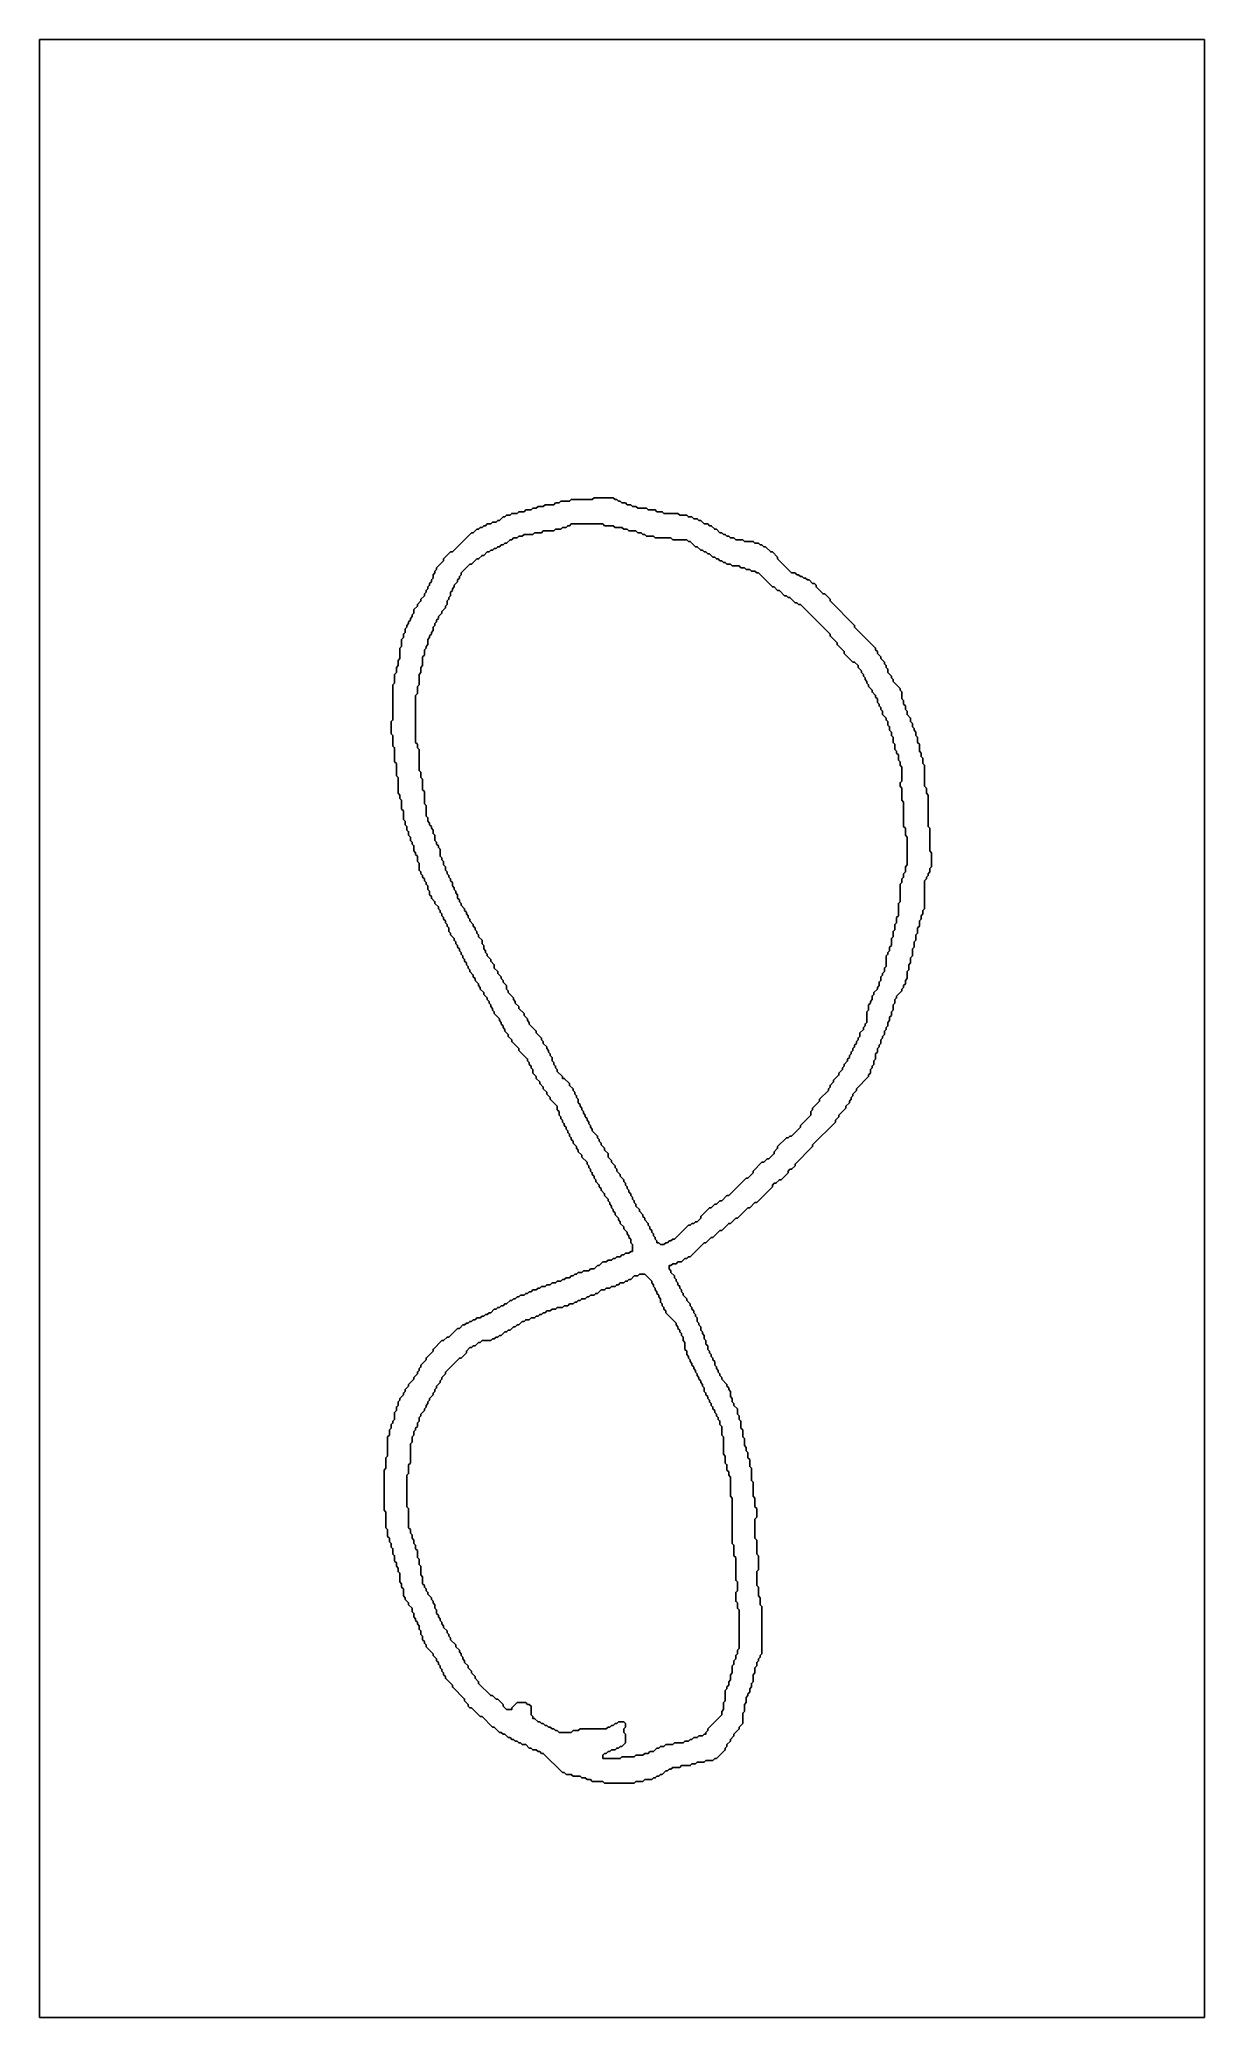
# Model space of a CAD drawing. Header units: metres. Extents: x 0 to 666, y 0 to 1131.
import ezdxf

# ---------------------------------------------------------------- set-up
doc = ezdxf.new("R2010")
doc.units = ezdxf.units.M

msp = doc.modelspace()

# ---------------------------------------------------------------- linework, layer by layer
for points in [[(0, 0), (0, 1131), (0, 1131), (666, 1131), (666, 1131), (666, 0), (666, 0), (0, 0)], [(322, 135), (323, 134), (323, 134), (340, 134), (340, 134), (341, 135), (341, 135), (345, 135), (345, 135), (346, 136), (346, 136), (350, 136), (350, 136), (351, 137), (351, 137), (352, 137), (352, 137), (353, 138), (353, 138), (354, 138), (354, 138), (355, 139), (355, 139), (356, 139), (356, 139), (358, 141), (358, 141), (359, 141), (359, 141), (360, 142), (360, 142), (361, 142), (361, 142), (362, 143), (362, 143), (366, 143), (366, 143), (367, 144), (367, 144), (372, 144), (372, 144), (373, 145), (373, 145), (375, 145), (375, 145), (376, 146), (376, 146), (380, 146), (380, 146), (381, 147), (381, 147), (385, 147), (385, 147), (386, 148), (386, 148), (387, 148), (387, 148), (392, 153), (392, 153), (392, 154), (392, 154), (393, 155), (393, 155), (393, 156), (393, 156), (395, 158), (395, 158), (395, 159), (395, 159), (397, 161), (397, 161), (397, 162), (397, 162), (400, 165), (400, 165), (400, 166), (400, 166), (402, 168), (402, 168), (402, 174), (402, 174), (403, 175), (403, 175), (403, 179), (403, 179), (404, 180), (404, 180), (404, 183), (404, 183), (405, 184), (405, 184), (405, 185), (405, 185), (406, 186), (406, 186), (406, 188), (406, 188), (407, 189), (407, 189), (407, 191), (407, 191), (408, 192), (408, 192), (408, 196), (408, 196), (409, 197), (409, 197), (409, 200), (409, 200), (410, 201), (410, 201), (410, 203), (410, 203), (411, 204), (411, 204), (411, 205), (411, 205), (412, 206), (412, 206), (412, 207), (412, 207), (413, 208), (413, 208), (413, 235), (413, 235), (412, 236), (412, 236), (412, 240), (412, 240), (411, 241), (411, 241), (411, 246), (411, 246), (410, 247), (410, 247), (410, 255), (410, 255), (411, 256), (411, 256), (411, 264), (411, 264), (410, 265), (410, 265), (410, 273), (410, 273), (409, 274), (409, 274), (409, 285), (409, 285), (410, 286), (410, 286), (410, 291), (410, 291), (409, 292), (409, 292), (409, 297), (409, 297), (408, 298), (408, 298), (408, 306), (408, 306), (407, 307), (407, 307), (407, 314), (407, 314), (406, 315), (406, 315), (406, 319), (406, 319), (405, 320), (405, 320), (405, 323), (405, 323), (404, 324), (404, 324), (404, 326), (404, 326), (403, 327), (403, 327), (403, 331), (403, 331), (402, 332), (402, 332), (402, 336), (402, 336), (401, 337), (401, 337), (401, 341), (401, 341), (400, 342), (400, 342), (400, 344), (400, 344), (399, 345), (399, 345), (399, 348), (399, 348), (397, 350), (397, 350), (397, 351), (397, 351), (396, 352), (396, 352), (396, 354), (396, 354), (395, 355), (395, 355), (395, 358), (395, 358), (394, 359), (394, 359), (394, 360), (394, 360), (393, 361), (393, 361), (393, 362), (393, 362), (390, 365), (390, 365), (390, 366), (390, 366), (389, 367), (389, 367), (389, 368), (389, 368), (388, 369), (388, 369), (388, 370), (388, 370), (387, 371), (387, 371), (387, 372), (387, 372), (386, 373), (386, 373), (386, 375), (386, 375), (385, 376), (385, 376), (385, 377), (385, 377), (384, 378), (384, 378), (384, 379), (384, 379), (383, 380), (383, 380), (383, 381), (383, 381), (382, 382), (382, 382), (382, 384), (382, 384), (381, 385), (381, 385), (381, 387), (381, 387), (380, 388), (380, 388), (380, 390), (380, 390), (379, 391), (379, 391), (379, 392), (379, 392), (378, 393), (378, 393), (378, 395), (378, 395), (377, 396), (377, 396), (377, 397), (377, 397), (376, 398), (376, 398), (376, 400), (376, 400), (375, 401), (375, 401), (375, 402), (375, 402), (374, 403), (374, 403), (374, 404), (374, 404), (373, 405), (373, 405), (373, 406), (373, 406), (372, 407), (372, 407), (372, 408), (372, 408), (370, 410), (370, 410), (370, 411), (370, 411), (368, 413), (368, 413), (368, 414), (368, 414), (367, 415), (367, 415), (367, 416), (367, 416), (366, 417), (366, 417), (366, 418), (366, 418), (365, 419), (365, 419), (365, 420), (365, 420), (364, 421), (364, 421), (364, 422), (364, 422), (363, 423), (363, 423), (363, 424), (363, 424), (361, 426), (361, 426), (361, 427), (361, 427), (360, 428), (360, 428), (360, 430), (360, 430), (361, 430), (361, 430), (362, 431), (362, 431), (364, 431), (364, 431), (365, 432), (365, 432), (367, 432), (367, 432), (369, 434), (369, 434), (370, 434), (370, 434), (371, 435), (371, 435), (372, 435), (372, 435), (380, 443), (380, 443), (381, 443), (381, 443), (384, 446), (384, 446), (385, 446), (385, 446), (389, 450), (389, 450), (390, 450), (390, 450), (394, 454), (394, 454), (395, 454), (395, 454), (398, 457), (398, 457), (399, 457), (399, 457), (405, 463), (405, 463), (406, 463), (406, 463), (409, 466), (409, 466), (410, 466), (410, 466), (419, 475), (419, 475), (419, 476), (419, 476), (420, 477), (420, 477), (421, 477), (421, 477), (423, 479), (423, 479), (424, 479), (424, 479), (428, 483), (428, 483), (428, 484), (428, 484), (429, 485), (429, 485), (430, 485), (430, 485), (432, 487), (432, 487), (432, 488), (432, 488), (442, 498), (442, 498), (442, 499), (442, 499), (455, 512), (455, 512), (455, 513), (455, 513), (457, 515), (457, 515), (457, 516), (457, 516), (461, 520), (461, 520), (461, 521), (461, 521), (463, 523), (463, 523), (463, 524), (463, 524), (464, 525), (464, 525), (464, 526), (464, 526), (465, 527), (465, 527), (465, 528), (465, 528), (467, 530), (467, 530), (467, 531), (467, 531), (474, 538), (474, 538), (474, 539), (474, 539), (475, 540), (475, 540), (475, 542), (475, 542), (476, 543), (476, 543), (476, 544), (476, 544), (477, 545), (477, 545), (477, 547), (477, 547), (478, 548), (478, 548), (478, 551), (478, 551), (479, 552), (479, 552), (479, 554), (479, 554), (480, 555), (480, 555), (480, 556), (480, 556), (481, 557), (481, 557), (481, 559), (481, 559), (482, 560), (482, 560), (482, 561), (482, 561), (483, 562), (483, 562), (483, 564), (483, 564), (484, 565), (484, 565), (484, 566), (484, 566), (485, 567), (485, 567), (485, 569), (485, 569), (486, 570), (486, 570), (486, 572), (486, 572), (487, 573), (487, 573), (487, 575), (487, 575), (488, 576), (488, 576), (488, 579), (488, 579), (489, 580), (489, 580), (489, 582), (489, 582), (490, 583), (490, 583), (490, 584), (490, 584), (493, 587), (493, 587), (493, 588), (493, 588), (494, 589), (494, 589), (494, 590), (494, 590), (495, 591), (495, 591), (495, 593), (495, 593), (496, 594), (496, 594), (496, 598), (496, 598), (497, 599), (497, 599), (497, 602), (497, 602), (498, 603), (498, 603), (498, 606), (498, 606), (499, 607), (499, 607), (499, 611), (499, 611), (500, 612), (500, 612), (500, 615), (500, 615), (501, 616), (501, 616), (501, 619), (501, 619), (502, 620), (502, 620), (502, 623), (502, 623), (503, 624), (503, 624), (503, 627), (503, 627), (504, 628), (504, 628), (504, 630), (504, 630), (505, 631), (505, 631), (505, 633), (505, 633), (506, 634), (506, 634), (506, 650), (506, 650), (507, 651), (507, 651), (507, 652), (507, 652), (508, 653), (508, 653), (508, 654), (508, 654), (509, 655), (509, 655), (509, 657), (509, 657), (510, 658), (510, 658), (510, 666), (510, 666), (509, 667), (509, 667), (509, 680), (509, 680), (508, 681), (508, 681), (508, 699), (508, 699), (507, 700), (507, 700), (507, 703), (507, 703), (506, 704), (506, 704), (506, 716), (506, 716), (505, 717), (505, 717), (505, 720), (505, 720), (504, 721), (504, 721), (504, 723), (504, 723), (503, 724), (503, 724), (503, 728), (503, 728), (502, 729), (502, 729), (502, 732), (502, 732), (501, 733), (501, 733), (501, 735), (501, 735), (500, 736), (500, 736), (500, 737), (500, 737), (499, 738), (499, 738), (499, 740), (499, 740), (498, 741), (498, 741), (498, 743), (498, 743), (496, 745), (496, 745), (496, 747), (496, 747), (495, 748), (495, 748), (495, 750), (495, 750), (494, 751), (494, 751), (494, 753), (494, 753), (493, 754), (493, 754), (493, 758), (493, 758), (492, 759), (492, 759), (492, 760), (492, 760), (488, 764), (488, 764), (488, 765), (488, 765), (487, 766), (487, 766), (487, 767), (487, 767), (485, 769), (485, 769), (485, 771), (485, 771), (484, 772), (484, 772), (484, 773), (484, 773), (483, 774), (483, 774), (483, 775), (483, 775), (481, 777), (481, 777), (481, 778), (481, 778), (479, 780), (479, 780), (479, 781), (479, 781), (478, 782), (478, 782), (478, 783), (478, 783), (466, 795), (466, 795), (466, 796), (466, 796), (452, 810), (452, 810), (452, 811), (452, 811), (449, 814), (449, 814), (448, 814), (448, 814), (444, 818), (444, 818), (444, 819), (444, 819), (443, 820), (443, 820), (442, 820), (442, 820), (440, 822), (440, 822), (439, 822), (439, 822), (438, 823), (438, 823), (437, 823), (437, 823), (436, 824), (436, 824), (435, 824), (435, 824), (434, 825), (434, 825), (433, 825), (433, 825), (432, 826), (432, 826), (430, 826), (430, 826), (422, 834), (422, 834), (422, 835), (422, 835), (419, 838), (419, 838), (418, 838), (418, 838), (415, 841), (415, 841), (414, 841), (414, 841), (413, 842), (413, 842), (412, 842), (412, 842), (411, 843), (411, 843), (409, 843), (409, 843), (408, 844), (408, 844), (403, 844), (403, 844), (402, 845), (402, 845), (398, 845), (398, 845), (397, 846), (397, 846), (395, 846), (395, 846), (394, 847), (394, 847), (393, 847), (393, 847), (392, 848), (392, 848), (391, 848), (391, 848), (390, 849), (390, 849), (389, 849), (389, 849), (387, 851), (387, 851), (386, 851), (386, 851), (384, 853), (384, 853), (383, 853), (383, 853), (382, 854), (382, 854), (380, 854), (380, 854), (378, 856), (378, 856), (377, 856), (377, 856), (376, 857), (376, 857), (374, 857), (374, 857), (373, 858), (373, 858), (371, 858), (371, 858), (370, 859), (370, 859), (366, 859), (366, 859), (365, 860), (365, 860), (357, 860), (357, 860), (356, 861), (356, 861), (353, 861), (353, 861), (352, 862), (352, 862), (348, 862), (348, 862), (347, 863), (347, 863), (342, 863), (342, 863), (341, 864), (341, 864), (339, 864), (339, 864), (338, 865), (338, 865), (336, 865), (336, 865), (335, 866), (335, 866), (333, 866), (333, 866), (332, 867), (332, 867), (331, 867), (331, 867), (330, 868), (330, 868), (329, 868), (329, 868), (328, 869), (328, 869), (317, 869), (317, 869), (316, 868), (316, 868), (304, 868), (304, 868), (303, 867), (303, 867), (298, 867), (298, 867), (297, 866), (297, 866), (295, 866), (295, 866), (294, 865), (294, 865), (289, 865), (289, 865), (288, 864), (288, 864), (285, 864), (285, 864), (284, 863), (284, 863), (282, 863), (282, 863), (281, 862), (281, 862), (278, 862), (278, 862), (277, 861), (277, 861), (274, 861), (274, 861), (273, 860), (273, 860), (270, 860), (270, 860), (269, 859), (269, 859), (267, 859), (267, 859), (266, 858), (266, 858), (265, 858), (265, 858), (263, 856), (263, 856), (262, 856), (262, 856), (261, 855), (261, 855), (259, 855), (259, 855), (258, 854), (258, 854), (256, 854), (256, 854), (255, 853), (255, 853), (254, 853), (254, 853), (253, 852), (253, 852), (252, 852), (252, 852), (251, 851), (251, 851), (250, 851), (250, 851), (248, 849), (248, 849), (247, 849), (247, 849), (236, 838), (236, 838), (235, 838), (235, 838), (231, 834), (231, 834), (231, 833), (231, 833), (227, 829), (227, 829), (227, 828), (227, 828), (226, 827), (226, 827), (226, 826), (226, 826), (225, 825), (225, 825), (225, 823), (225, 823), (224, 822), (224, 822), (224, 821), (224, 821), (223, 820), (223, 820), (223, 819), (223, 819), (222, 818), (222, 818), (222, 817), (222, 817), (221, 816), (221, 816), (221, 815), (221, 815), (220, 814), (220, 814), (220, 813), (220, 813), (218, 811), (218, 811), (218, 810), (218, 810), (216, 808), (216, 808), (216, 807), (216, 807), (214, 805), (214, 805), (214, 803), (214, 803), (213, 802), (213, 802), (213, 801), (213, 801), (212, 800), (212, 800), (212, 799), (212, 799), (211, 798), (211, 798), (211, 797), (211, 797), (210, 796), (210, 796), (210, 795), (210, 795), (209, 794), (209, 794), (209, 792), (209, 792), (208, 791), (208, 791), (208, 789), (208, 789), (207, 788), (207, 788), (207, 784), (207, 784), (206, 783), (206, 783), (206, 777), (206, 777), (205, 776), (205, 776), (205, 773), (205, 773), (204, 772), (204, 772), (204, 769), (204, 769), (203, 768), (203, 768), (203, 763), (203, 763), (202, 762), (202, 762), (202, 742), (202, 742), (201, 741), (201, 741), (201, 734), (201, 734), (202, 733), (202, 733), (202, 727), (202, 727), (203, 726), (203, 726), (203, 718), (203, 718), (204, 717), (204, 717), (204, 710), (204, 710), (205, 709), (205, 709), (205, 700), (205, 700), (206, 699), (206, 699), (206, 697), (206, 697), (207, 696), (207, 696), (207, 691), (207, 691), (208, 690), (208, 690), (208, 685), (208, 685), (209, 684), (209, 684), (209, 682), (209, 682), (210, 681), (210, 681), (210, 679), (210, 679), (211, 678), (211, 678), (211, 676), (211, 676), (212, 675), (212, 675), (212, 673), (212, 673), (213, 672), (213, 672), (213, 671), (213, 671), (214, 670), (214, 670), (214, 667), (214, 667), (215, 666), (215, 666), (215, 665), (215, 665), (216, 664), (216, 664), (216, 661), (216, 661), (217, 660), (217, 660), (217, 656), (217, 656), (218, 655), (218, 655), (218, 654), (218, 654), (219, 653), (219, 653), (219, 652), (219, 652), (220, 651), (220, 651), (220, 650), (220, 650), (221, 649), (221, 649), (221, 648), (221, 648), (222, 647), (222, 647), (222, 645), (222, 645), (223, 644), (223, 644), (223, 642), (223, 642), (224, 641), (224, 641), (224, 640), (224, 640), (226, 638), (226, 638), (226, 637), (226, 637), (228, 635), (228, 635), (228, 634), (228, 634), (229, 633), (229, 633), (229, 632), (229, 632), (230, 631), (230, 631), (230, 630), (230, 630), (231, 629), (231, 629), (231, 628), (231, 628), (232, 627), (232, 627), (232, 626), (232, 626), (233, 625), (233, 625), (233, 624), (233, 624), (234, 623), (234, 623), (234, 621), (234, 621), (235, 620), (235, 620), (235, 619), (235, 619), (237, 617), (237, 617), (237, 616), (237, 616), (238, 615), (238, 615), (238, 614), (238, 614), (239, 613), (239, 613), (239, 612), (239, 612), (240, 611), (240, 611), (240, 610), (240, 610), (241, 609), (241, 609), (241, 608), (241, 608), (242, 607), (242, 607), (242, 606), (242, 606), (243, 605), (243, 605), (243, 604), (243, 604), (244, 603), (244, 603), (244, 602), (244, 602), (245, 601), (245, 601), (245, 600), (245, 600), (246, 599), (246, 599), (246, 598), (246, 598), (248, 596), (248, 596), (248, 595), (248, 595), (249, 594), (249, 594), (249, 593), (249, 593), (251, 591), (251, 591), (251, 590), (251, 590), (252, 589), (252, 589), (252, 588), (252, 588), (254, 586), (254, 586), (254, 585), (254, 585), (256, 583), (256, 583), (256, 582), (256, 582), (257, 581), (257, 581), (257, 580), (257, 580), (258, 579), (258, 579), (258, 578), (258, 578), (259, 577), (259, 577), (259, 576), (259, 576), (260, 575), (260, 575), (260, 574), (260, 574), (263, 571), (263, 571), (263, 570), (263, 570), (264, 569), (264, 569), (264, 568), (264, 568), (265, 567), (265, 567), (265, 566), (265, 566), (266, 565), (266, 565), (266, 564), (266, 564), (268, 562), (268, 562), (268, 561), (268, 561), (270, 559), (270, 559), (270, 558), (270, 558), (274, 554), (274, 554), (274, 553), (274, 553), (279, 548), (279, 548), (279, 547), (279, 547), (280, 546), (280, 546), (280, 545), (280, 545), (281, 544), (281, 544), (281, 543), (281, 543), (282, 542), (282, 542), (282, 540), (282, 540), (284, 538), (284, 538), (284, 537), (284, 537), (286, 535), (286, 535), (286, 534), (286, 534), (288, 532), (288, 532), (288, 531), (288, 531), (290, 529), (290, 529), (290, 528), (290, 528), (292, 526), (292, 526), (292, 525), (292, 525), (296, 521), (296, 521), (296, 519), (296, 519), (297, 518), (297, 518), (297, 516), (297, 516), (298, 515), (298, 515), (298, 514), (298, 514), (299, 513), (299, 513), (299, 512), (299, 512), (300, 511), (300, 511), (300, 510), (300, 510), (301, 509), (301, 509), (301, 508), (301, 508), (302, 507), (302, 507), (302, 506), (302, 506), (303, 505), (303, 505), (303, 504), (303, 504), (304, 503), (304, 503), (304, 502), (304, 502), (305, 501), (305, 501), (305, 500), (305, 500), (307, 498), (307, 498), (307, 497), (307, 497), (308, 496), (308, 496), (308, 495), (308, 495), (310, 493), (310, 493), (310, 492), (310, 492), (313, 489), (313, 489), (313, 488), (313, 488), (314, 487), (314, 487), (314, 486), (314, 486), (315, 485), (315, 485), (315, 484), (315, 484), (316, 483), (316, 483), (316, 482), (316, 482), (317, 481), (317, 481), (317, 480), (317, 480), (318, 479), (318, 479), (318, 478), (318, 478), (320, 476), (320, 476), (320, 475), (320, 475), (321, 474), (321, 474), (321, 473), (321, 473), (323, 471), (323, 471), (323, 470), (323, 470), (325, 468), (325, 468), (325, 467), (325, 467), (326, 466), (326, 466), (326, 465), (326, 465), (327, 464), (327, 464), (327, 463), (327, 463), (328, 462), (328, 462), (328, 461), (328, 461), (329, 460), (329, 460), (329, 459), (329, 459), (331, 457), (331, 457), (331, 456), (331, 456), (332, 455), (332, 455), (332, 454), (332, 454), (334, 452), (334, 452), (334, 451), (334, 451), (336, 449), (336, 449), (336, 448), (336, 448), (337, 447), (337, 447), (337, 446), (337, 446), (338, 445), (338, 445), (338, 443), (338, 443), (339, 442), (339, 442), (339, 438), (339, 438), (338, 438), (338, 438), (337, 437), (337, 437), (335, 437), (335, 437), (334, 436), (334, 436), (333, 436), (333, 436), (332, 435), (332, 435), (330, 435), (330, 435), (329, 434), (329, 434), (328, 434), (328, 434), (327, 433), (327, 433), (325, 433), (325, 433), (324, 432), (324, 432), (322, 432), (322, 432), (320, 430), (320, 430), (319, 430), (319, 430), (317, 428), (317, 428), (315, 428), (315, 428), (314, 427), (314, 427), (311, 427), (311, 427), (310, 426), (310, 426), (308, 426), (308, 426), (307, 425), (307, 425), (306, 425), (306, 425), (305, 424), (305, 424), (304, 424), (304, 424), (303, 423), (303, 423), (301, 423), (301, 423), (300, 422), (300, 422), (299, 422), (299, 422), (298, 421), (298, 421), (296, 421), (296, 421), (295, 420), (295, 420), (293, 420), (293, 420), (292, 419), (292, 419), (290, 419), (290, 419), (289, 418), (289, 418), (287, 418), (287, 418), (286, 417), (286, 417), (285, 417), (285, 417), (284, 416), (284, 416), (282, 416), (282, 416), (281, 415), (281, 415), (280, 415), (280, 415), (279, 414), (279, 414), (278, 414), (278, 414), (277, 413), (277, 413), (275, 413), (275, 413), (274, 412), (274, 412), (273, 412), (273, 412), (272, 411), (272, 411), (271, 411), (271, 411), (270, 410), (270, 410), (269, 410), (269, 410), (267, 408), (267, 408), (266, 408), (266, 408), (265, 407), (265, 407), (264, 407), (264, 407), (263, 406), (263, 406), (262, 406), (262, 406), (261, 405), (261, 405), (260, 405), (260, 405), (258, 403), (258, 403), (257, 403), (257, 403), (256, 402), (256, 402), (255, 402), (255, 402), (254, 401), (254, 401), (253, 401), (253, 401), (252, 400), (252, 400), (250, 400), (250, 400), (249, 399), (249, 399), (248, 399), (248, 399), (247, 398), (247, 398), (246, 398), (246, 398), (245, 397), (245, 397), (244, 397), (244, 397), (243, 396), (243, 396), (242, 396), (242, 396), (240, 394), (240, 394), (239, 394), (239, 394), (234, 389), (234, 389), (233, 389), (233, 389), (231, 387), (231, 387), (230, 387), (230, 387), (225, 382), (225, 382), (225, 381), (225, 381), (221, 377), (221, 377), (221, 376), (221, 376), (218, 373), (218, 373), (218, 372), (218, 372), (217, 371), (217, 371), (217, 370), (217, 370), (216, 369), (216, 369), (216, 368), (216, 368), (214, 366), (214, 366), (214, 365), (214, 365), (211, 362), (211, 362), (211, 361), (211, 361), (209, 359), (209, 359), (209, 358), (209, 358), (208, 357), (208, 357), (208, 356), (208, 356), (206, 354), (206, 354), (206, 353), (206, 353), (205, 352), (205, 352), (205, 350), (205, 350), (204, 349), (204, 349), (204, 347), (204, 347), (203, 346), (203, 346), (203, 342), (203, 342), (202, 341), (202, 341), (202, 340), (202, 340), (201, 339), (201, 339), (201, 337), (201, 337), (200, 336), (200, 336), (200, 333), (200, 333), (199, 332), (199, 332), (199, 321), (199, 321), (198, 320), (198, 320), (198, 314), (198, 314), (197, 313), (197, 313), (197, 290), (197, 290), (198, 289), (198, 289), (198, 280), (198, 280), (199, 279), (199, 279), (199, 275), (199, 275), (200, 274), (200, 274), (200, 272), (200, 272), (201, 271), (201, 271), (201, 269), (201, 269), (202, 268), (202, 268), (202, 265), (202, 265), (203, 264), (203, 264), (203, 261), (203, 261), (204, 260), (204, 260), (204, 258), (204, 258), (205, 257), (205, 257), (205, 255), (205, 255), (206, 254), (206, 254), (206, 249), (206, 249), (207, 248), (207, 248), (207, 246), (207, 246), (208, 245), (208, 245), (208, 241), (208, 241), (209, 240), (209, 240), (209, 239), (209, 239), (211, 237), (211, 237), (211, 236), (211, 236), (213, 234), (213, 234), (213, 232), (213, 232), (214, 231), (214, 231), (214, 229), (214, 229), (215, 228), (215, 228), (215, 227), (215, 227), (216, 226), (216, 226), (216, 225), (216, 225), (217, 224), (217, 224), (217, 222), (217, 222), (218, 221), (218, 221), (218, 219), (218, 219), (219, 218), (219, 218), (219, 216), (219, 216), (220, 215), (220, 215), (220, 214), (220, 214), (221, 213), (221, 213), (221, 212), (221, 212), (225, 208), (225, 208), (225, 207), (225, 207), (227, 205), (227, 205), (227, 204), (227, 204), (228, 203), (228, 203), (228, 202), (228, 202), (229, 201), (229, 201), (229, 200), (229, 200), (230, 199), (230, 199), (230, 198), (230, 198), (231, 197), (231, 197), (231, 196), (231, 196), (232, 195), (232, 195), (232, 194), (232, 194), (236, 190), (236, 190), (236, 189), (236, 189), (243, 182), (243, 182), (243, 181), (243, 181), (245, 179), (245, 179), (245, 178), (245, 178), (246, 177), (246, 177), (247, 177), (247, 177), (252, 172), (252, 172), (253, 172), (253, 172), (259, 166), (259, 166), (260, 166), (260, 166), (263, 163), (263, 163), (264, 163), (264, 163), (265, 162), (265, 162), (266, 162), (266, 162), (268, 160), (268, 160), (269, 160), (269, 160), (270, 159), (270, 159), (271, 159), (271, 159), (272, 158), (272, 158), (273, 158), (273, 158), (274, 157), (274, 157), (275, 157), (275, 157), (276, 156), (276, 156), (278, 156), (278, 156), (280, 154), (280, 154), (281, 154), (281, 154), (282, 153), (282, 153), (284, 153), (284, 153), (285, 152), (285, 152), (286, 152), (286, 152), (287, 151), (287, 151), (288, 151), (288, 151), (299, 140), (299, 140), (300, 140), (300, 140), (301, 139), (301, 139), (304, 139), (304, 139), (305, 138), (305, 138), (309, 138), (309, 138), (310, 137), (310, 137), (312, 137), (312, 137), (313, 136), (313, 136), (315, 136), (315, 136), (316, 135), (316, 135), (322, 135)], [(355, 442), (354, 443), (354, 443), (353, 443), (353, 443), (353, 444), (353, 444), (352, 445), (352, 445), (352, 446), (352, 446), (351, 447), (351, 447), (351, 448), (351, 448), (350, 449), (350, 449), (350, 450), (350, 450), (349, 451), (349, 451), (349, 452), (349, 452), (348, 453), (348, 453), (348, 454), (348, 454), (346, 456), (346, 456), (346, 457), (346, 457), (345, 458), (345, 458), (345, 459), (345, 459), (343, 461), (343, 461), (343, 462), (343, 462), (341, 464), (341, 464), (341, 465), (341, 465), (340, 466), (340, 466), (340, 467), (340, 467), (339, 468), (339, 468), (339, 469), (339, 469), (338, 470), (338, 470), (338, 471), (338, 471), (337, 472), (337, 472), (337, 473), (337, 473), (336, 474), (336, 474), (336, 475), (336, 475), (335, 476), (335, 476), (335, 477), (335, 477), (334, 478), (334, 478), (334, 479), (334, 479), (332, 481), (332, 481), (332, 482), (332, 482), (330, 484), (330, 484), (330, 485), (330, 485), (329, 486), (329, 486), (329, 487), (329, 487), (327, 489), (327, 489), (327, 490), (327, 490), (325, 492), (325, 492), (325, 494), (325, 494), (323, 496), (323, 496), (323, 497), (323, 497), (321, 499), (321, 499), (321, 500), (321, 500), (320, 501), (320, 501), (320, 502), (320, 502), (319, 503), (319, 503), (319, 504), (319, 504), (316, 507), (316, 507), (316, 508), (316, 508), (315, 509), (315, 509), (315, 510), (315, 510), (314, 511), (314, 511), (314, 512), (314, 512), (313, 513), (313, 513), (313, 514), (313, 514), (312, 515), (312, 515), (312, 516), (312, 516), (311, 517), (311, 517), (311, 518), (311, 518), (310, 519), (310, 519), (310, 520), (310, 520), (309, 521), (309, 521), (309, 522), (309, 522), (308, 523), (308, 523), (308, 525), (308, 525), (307, 526), (307, 526), (307, 527), (307, 527), (306, 528), (306, 528), (306, 529), (306, 529), (305, 530), (305, 530), (305, 531), (305, 531), (303, 533), (303, 533), (303, 534), (303, 534), (300, 537), (300, 537), (299, 537), (299, 537), (299, 538), (299, 538), (296, 541), (296, 541), (296, 542), (296, 542), (295, 543), (295, 543), (295, 544), (295, 544), (294, 545), (294, 545), (294, 546), (294, 546), (293, 547), (293, 547), (293, 549), (293, 549), (292, 550), (292, 550), (292, 551), (292, 551), (291, 552), (291, 552), (291, 553), (291, 553), (290, 554), (290, 554), (290, 555), (290, 555), (288, 557), (288, 557), (288, 558), (288, 558), (287, 559), (287, 559), (287, 560), (287, 560), (284, 563), (284, 563), (284, 564), (284, 564), (280, 568), (280, 568), (280, 569), (280, 569), (279, 570), (279, 570), (279, 571), (279, 571), (277, 573), (277, 573), (277, 574), (277, 574), (274, 577), (274, 577), (274, 578), (274, 578), (272, 580), (272, 580), (272, 581), (272, 581), (271, 582), (271, 582), (271, 583), (271, 583), (268, 586), (268, 586), (268, 587), (268, 587), (267, 588), (267, 588), (267, 590), (267, 590), (265, 592), (265, 592), (265, 593), (265, 593), (264, 594), (264, 594), (264, 595), (264, 595), (262, 597), (262, 597), (262, 598), (262, 598), (260, 600), (260, 600), (260, 602), (260, 602), (258, 604), (258, 604), (258, 605), (258, 605), (256, 607), (256, 607), (256, 608), (256, 608), (255, 609), (255, 609), (255, 610), (255, 610), (254, 611), (254, 611), (254, 613), (254, 613), (253, 614), (253, 614), (253, 616), (253, 616), (251, 618), (251, 618), (251, 619), (251, 619), (250, 620), (250, 620), (250, 621), (250, 621), (249, 622), (249, 622), (249, 623), (249, 623), (248, 624), (248, 624), (248, 625), (248, 625), (246, 627), (246, 627), (246, 628), (246, 628), (245, 629), (245, 629), (245, 630), (245, 630), (244, 631), (244, 631), (244, 632), (244, 632), (243, 633), (243, 633), (243, 634), (243, 634), (241, 636), (241, 636), (241, 637), (241, 637), (240, 638), (240, 638), (240, 639), (240, 639), (239, 640), (239, 640), (239, 642), (239, 642), (238, 643), (238, 643), (238, 644), (238, 644), (237, 645), (237, 645), (237, 646), (237, 646), (236, 647), (236, 647), (236, 649), (236, 649), (235, 650), (235, 650), (235, 651), (235, 651), (234, 652), (234, 652), (234, 653), (234, 653), (233, 654), (233, 654), (233, 655), (233, 655), (232, 656), (232, 656), (232, 658), (232, 658), (231, 659), (231, 659), (231, 661), (231, 661), (230, 662), (230, 662), (230, 663), (230, 663), (229, 664), (229, 664), (229, 668), (229, 668), (228, 669), (228, 669), (228, 670), (228, 670), (227, 671), (227, 671), (227, 672), (227, 672), (226, 673), (226, 673), (226, 676), (226, 676), (225, 677), (225, 677), (225, 679), (225, 679), (224, 680), (224, 680), (224, 681), (224, 681), (223, 682), (223, 682), (223, 683), (223, 683), (222, 684), (222, 684), (222, 686), (222, 686), (221, 687), (221, 687), (221, 693), (221, 693), (220, 694), (220, 694), (220, 701), (220, 701), (219, 702), (219, 702), (219, 708), (219, 708), (218, 709), (218, 709), (218, 712), (218, 712), (217, 713), (217, 713), (217, 725), (217, 725), (216, 726), (216, 726), (216, 728), (216, 728), (215, 729), (215, 729), (215, 756), (215, 756), (216, 757), (216, 757), (216, 761), (216, 761), (217, 762), (217, 762), (217, 768), (217, 768), (218, 769), (218, 769), (218, 772), (218, 772), (219, 773), (219, 773), (219, 778), (219, 778), (220, 779), (220, 779), (220, 782), (220, 782), (221, 783), (221, 783), (221, 784), (221, 784), (222, 785), (222, 785), (222, 788), (222, 788), (223, 789), (223, 789), (223, 790), (223, 790), (224, 791), (224, 791), (224, 792), (224, 792), (225, 793), (225, 793), (225, 795), (225, 795), (226, 796), (226, 796), (226, 797), (226, 797), (227, 798), (227, 798), (227, 799), (227, 799), (228, 800), (228, 800), (228, 801), (228, 801), (230, 803), (230, 803), (230, 804), (230, 804), (232, 806), (232, 806), (232, 807), (232, 807), (233, 808), (233, 808), (233, 810), (233, 810), (234, 811), (234, 811), (234, 812), (234, 812), (235, 813), (235, 813), (235, 815), (235, 815), (236, 816), (236, 816), (236, 817), (236, 817), (237, 818), (237, 818), (237, 819), (237, 819), (239, 821), (239, 821), (239, 822), (239, 822), (240, 823), (240, 823), (240, 824), (240, 824), (241, 825), (241, 825), (241, 826), (241, 826), (246, 831), (246, 831), (247, 831), (247, 831), (250, 834), (250, 834), (251, 834), (251, 834), (253, 836), (253, 836), (254, 836), (254, 836), (256, 838), (256, 838), (257, 838), (257, 838), (258, 839), (258, 839), (259, 839), (259, 839), (260, 840), (260, 840), (261, 840), (261, 840), (262, 841), (262, 841), (263, 841), (263, 841), (264, 842), (264, 842), (265, 842), (265, 842), (266, 843), (266, 843), (267, 843), (267, 843), (269, 845), (269, 845), (270, 845), (270, 845), (271, 846), (271, 846), (273, 846), (273, 846), (274, 847), (274, 847), (276, 847), (276, 847), (277, 848), (277, 848), (282, 848), (282, 848), (283, 849), (283, 849), (287, 849), (287, 849), (288, 850), (288, 850), (294, 850), (294, 850), (295, 851), (295, 851), (298, 851), (298, 851), (299, 852), (299, 852), (301, 852), (301, 852), (302, 853), (302, 853), (303, 853), (303, 853), (304, 854), (304, 854), (322, 854), (322, 854), (323, 853), (323, 853), (328, 853), (328, 853), (329, 852), (329, 852), (333, 852), (333, 852), (334, 851), (334, 851), (336, 851), (336, 851), (337, 850), (337, 850), (341, 850), (341, 850), (342, 849), (342, 849), (344, 849), (344, 849), (345, 848), (345, 848), (346, 848), (346, 848), (347, 847), (347, 847), (351, 847), (351, 847), (352, 846), (352, 846), (361, 846), (361, 846), (362, 845), (362, 845), (370, 845), (370, 845), (371, 844), (371, 844), (372, 844), (372, 844), (375, 841), (375, 841), (376, 841), (376, 841), (378, 839), (378, 839), (379, 839), (379, 839), (380, 838), (380, 838), (381, 838), (381, 838), (382, 837), (382, 837), (383, 837), (383, 837), (385, 835), (385, 835), (386, 835), (386, 835), (387, 834), (387, 834), (388, 834), (388, 834), (389, 833), (389, 833), (390, 833), (390, 833), (391, 832), (391, 832), (392, 832), (392, 832), (393, 831), (393, 831), (395, 831), (395, 831), (396, 830), (396, 830), (400, 830), (400, 830), (401, 829), (401, 829), (403, 829), (403, 829), (404, 828), (404, 828), (406, 828), (406, 828), (407, 827), (407, 827), (409, 827), (409, 827), (410, 826), (410, 826), (411, 826), (411, 826), (419, 818), (419, 818), (420, 818), (420, 818), (422, 816), (422, 816), (423, 816), (423, 816), (426, 813), (426, 813), (427, 813), (427, 813), (428, 812), (428, 812), (429, 812), (429, 812), (432, 809), (432, 809), (433, 809), (433, 809), (434, 808), (434, 808), (435, 808), (435, 808), (452, 791), (452, 791), (452, 790), (452, 790), (456, 786), (456, 786), (456, 785), (456, 785), (460, 781), (460, 781), (460, 780), (460, 780), (465, 775), (465, 775), (466, 775), (466, 775), (468, 773), (468, 773), (468, 772), (468, 772), (470, 770), (470, 770), (470, 769), (470, 769), (471, 768), (471, 768), (471, 767), (471, 767), (472, 766), (472, 766), (472, 765), (472, 765), (473, 764), (473, 764), (473, 763), (473, 763), (474, 762), (474, 762), (474, 761), (474, 761), (476, 759), (476, 759), (476, 758), (476, 758), (478, 756), (478, 756), (478, 755), (478, 755), (479, 754), (479, 754), (479, 752), (479, 752), (480, 751), (480, 751), (480, 750), (480, 750), (481, 749), (481, 749), (481, 748), (481, 748), (482, 747), (482, 747), (482, 745), (482, 745), (484, 743), (484, 743), (484, 742), (484, 742), (485, 741), (485, 741), (485, 739), (485, 739), (486, 738), (486, 738), (486, 736), (486, 736), (487, 735), (487, 735), (487, 733), (487, 733), (488, 732), (488, 732), (488, 729), (488, 729), (489, 728), (489, 728), (489, 725), (489, 725), (490, 724), (490, 724), (490, 723), (490, 723), (491, 722), (491, 722), (491, 719), (491, 719), (492, 718), (492, 718), (492, 716), (492, 716), (493, 715), (493, 715), (493, 707), (493, 707), (492, 706), (492, 706), (492, 704), (492, 704), (493, 703), (493, 703), (493, 696), (493, 696), (494, 695), (494, 695), (494, 681), (494, 681), (495, 680), (495, 680), (495, 676), (495, 676), (496, 675), (496, 675), (496, 659), (496, 659), (495, 658), (495, 658), (495, 655), (495, 655), (494, 654), (494, 654), (494, 652), (494, 652), (493, 651), (493, 651), (493, 649), (493, 649), (492, 648), (492, 648), (492, 638), (492, 638), (491, 637), (491, 637), (491, 630), (491, 630), (490, 629), (490, 629), (490, 626), (490, 626), (489, 625), (489, 625), (489, 622), (489, 622), (488, 621), (488, 621), (488, 618), (488, 618), (487, 617), (487, 617), (487, 613), (487, 613), (486, 612), (486, 612), (486, 610), (486, 610), (485, 609), (485, 609), (485, 608), (485, 608), (484, 607), (484, 607), (484, 601), (484, 601), (483, 600), (483, 600), (483, 598), (483, 598), (482, 597), (482, 597), (482, 596), (482, 596), (481, 595), (481, 595), (481, 593), (481, 593), (480, 592), (480, 592), (480, 590), (480, 590), (479, 589), (479, 589), (479, 588), (479, 588), (477, 586), (477, 586), (477, 585), (477, 585), (476, 584), (476, 584), (476, 582), (476, 582), (475, 581), (475, 581), (475, 580), (475, 580), (474, 579), (474, 579), (474, 576), (474, 576), (473, 575), (473, 575), (473, 569), (473, 569), (472, 568), (472, 568), (472, 567), (472, 567), (471, 566), (471, 566), (471, 565), (471, 565), (469, 563), (469, 563), (469, 561), (469, 561), (468, 560), (468, 560), (468, 559), (468, 559), (467, 558), (467, 558), (467, 557), (467, 557), (466, 556), (466, 556), (466, 555), (466, 555), (465, 554), (465, 554), (465, 553), (465, 553), (464, 552), (464, 552), (464, 551), (464, 551), (463, 550), (463, 550), (463, 549), (463, 549), (462, 548), (462, 548), (462, 547), (462, 547), (460, 545), (460, 545), (460, 544), (460, 544), (459, 543), (459, 543), (459, 542), (459, 542), (457, 540), (457, 540), (457, 539), (457, 539), (454, 536), (454, 536), (454, 535), (454, 535), (452, 533), (452, 533), (452, 532), (452, 532), (451, 531), (451, 531), (451, 530), (451, 530), (446, 525), (446, 525), (446, 524), (446, 524), (442, 520), (442, 520), (442, 519), (442, 519), (441, 518), (441, 518), (441, 516), (441, 516), (435, 510), (435, 510), (435, 509), (435, 509), (430, 504), (430, 504), (429, 504), (429, 504), (428, 503), (428, 503), (427, 503), (427, 503), (422, 498), (422, 498), (422, 497), (422, 497), (420, 495), (420, 495), (420, 494), (420, 494), (417, 491), (417, 491), (416, 491), (416, 491), (414, 489), (414, 489), (413, 489), (413, 489), (408, 484), (408, 484), (408, 483), (408, 483), (405, 480), (405, 480), (404, 480), (404, 480), (394, 470), (394, 470), (393, 470), (393, 470), (390, 467), (390, 467), (389, 467), (389, 467), (387, 465), (387, 465), (386, 465), (386, 465), (384, 463), (384, 463), (383, 463), (383, 463), (378, 458), (378, 458), (378, 457), (378, 457), (376, 455), (376, 455), (375, 455), (375, 455), (374, 454), (374, 454), (373, 454), (373, 454), (372, 453), (372, 453), (371, 453), (371, 453), (363, 445), (363, 445), (362, 445), (362, 445), (361, 444), (361, 444), (360, 444), (360, 444), (359, 443), (359, 443), (358, 443), (358, 443), (357, 442), (357, 442), (355, 442)], [(322, 148), (322, 150), (322, 150), (323, 151), (323, 151), (324, 151), (324, 151), (325, 152), (325, 152), (326, 152), (326, 152), (327, 153), (327, 153), (329, 153), (329, 153), (330, 154), (330, 154), (331, 154), (331, 154), (332, 155), (332, 155), (333, 155), (333, 155), (335, 157), (335, 157), (335, 162), (335, 162), (334, 163), (334, 163), (334, 165), (334, 165), (335, 166), (335, 166), (335, 168), (335, 168), (334, 169), (334, 169), (331, 169), (331, 169), (330, 168), (330, 168), (329, 168), (329, 168), (328, 167), (328, 167), (327, 167), (327, 167), (326, 166), (326, 166), (325, 166), (325, 166), (324, 165), (324, 165), (309, 165), (309, 165), (308, 164), (308, 164), (305, 164), (305, 164), (304, 163), (304, 163), (297, 163), (297, 163), (296, 164), (296, 164), (295, 164), (295, 164), (294, 165), (294, 165), (293, 165), (293, 165), (292, 166), (292, 166), (291, 166), (291, 166), (290, 167), (290, 167), (289, 167), (289, 167), (288, 168), (288, 168), (287, 168), (287, 168), (286, 169), (286, 169), (285, 169), (285, 169), (283, 171), (283, 171), (282, 171), (282, 171), (282, 172), (282, 172), (281, 173), (281, 173), (281, 178), (281, 178), (280, 179), (280, 179), (279, 179), (279, 179), (278, 180), (278, 180), (273, 180), (273, 180), (270, 177), (270, 177), (270, 176), (270, 176), (267, 176), (267, 176), (265, 178), (265, 178), (265, 179), (265, 179), (262, 182), (262, 182), (261, 182), (261, 182), (259, 184), (259, 184), (258, 184), (258, 184), (251, 191), (251, 191), (251, 192), (251, 192), (249, 194), (249, 194), (249, 195), (249, 195), (247, 197), (247, 197), (247, 198), (247, 198), (245, 200), (245, 200), (245, 201), (245, 201), (243, 203), (243, 203), (243, 204), (243, 204), (242, 205), (242, 205), (242, 206), (242, 206), (241, 207), (241, 207), (241, 208), (241, 208), (240, 209), (240, 209), (240, 210), (240, 210), (238, 212), (238, 212), (238, 213), (238, 213), (235, 216), (235, 216), (235, 217), (235, 217), (234, 218), (234, 218), (234, 219), (234, 219), (233, 220), (233, 220), (233, 221), (233, 221), (231, 223), (231, 223), (231, 224), (231, 224), (230, 225), (230, 225), (230, 226), (230, 226), (229, 227), (229, 227), (229, 228), (229, 228), (228, 229), (228, 229), (228, 230), (228, 230), (227, 231), (227, 231), (227, 233), (227, 233), (226, 234), (226, 234), (226, 236), (226, 236), (225, 237), (225, 237), (225, 238), (225, 238), (224, 239), (224, 239), (224, 240), (224, 240), (222, 242), (222, 242), (222, 243), (222, 243), (221, 244), (221, 244), (221, 245), (221, 245), (220, 246), (220, 246), (220, 247), (220, 247), (219, 248), (219, 248), (219, 252), (219, 252), (218, 253), (218, 253), (218, 258), (218, 258), (217, 259), (217, 259), (217, 262), (217, 262), (216, 263), (216, 263), (216, 267), (216, 267), (215, 268), (215, 268), (215, 270), (215, 270), (214, 271), (214, 271), (214, 273), (214, 273), (213, 274), (213, 274), (213, 276), (213, 276), (212, 277), (212, 277), (212, 279), (212, 279), (211, 280), (211, 280), (211, 291), (211, 291), (210, 292), (210, 292), (210, 310), (210, 310), (211, 311), (211, 311), (211, 316), (211, 316), (212, 317), (212, 317), (212, 328), (212, 328), (213, 329), (213, 329), (213, 332), (213, 332), (214, 333), (214, 333), (214, 335), (214, 335), (215, 336), (215, 336), (215, 337), (215, 337), (216, 338), (216, 338), (216, 340), (216, 340), (217, 341), (217, 341), (217, 343), (217, 343), (218, 344), (218, 344), (218, 345), (218, 345), (220, 347), (220, 347), (220, 348), (220, 348), (221, 349), (221, 349), (221, 350), (221, 350), (222, 351), (222, 351), (222, 352), (222, 352), (223, 353), (223, 353), (223, 354), (223, 354), (225, 356), (225, 356), (225, 357), (225, 357), (226, 358), (226, 358), (226, 359), (226, 359), (227, 360), (227, 360), (227, 361), (227, 361), (229, 363), (229, 363), (229, 364), (229, 364), (230, 365), (230, 365), (230, 366), (230, 366), (232, 368), (232, 368), (232, 369), (232, 369), (240, 377), (240, 377), (241, 377), (241, 377), (244, 380), (244, 380), (244, 381), (244, 381), (246, 383), (246, 383), (247, 383), (247, 383), (248, 384), (248, 384), (249, 384), (249, 384), (251, 386), (251, 386), (252, 386), (252, 386), (253, 387), (253, 387), (258, 387), (258, 387), (259, 388), (259, 388), (260, 388), (260, 388), (261, 389), (261, 389), (262, 389), (262, 389), (263, 390), (263, 390), (264, 390), (264, 390), (266, 392), (266, 392), (267, 392), (267, 392), (268, 393), (268, 393), (269, 393), (269, 393), (271, 395), (271, 395), (272, 395), (272, 395), (273, 396), (273, 396), (274, 396), (274, 396), (276, 398), (276, 398), (277, 398), (277, 398), (278, 399), (278, 399), (280, 399), (280, 399), (281, 400), (281, 400), (283, 400), (283, 400), (284, 401), (284, 401), (285, 401), (285, 401), (286, 402), (286, 402), (287, 402), (287, 402), (288, 403), (288, 403), (289, 403), (289, 403), (290, 404), (290, 404), (292, 404), (292, 404), (293, 405), (293, 405), (295, 405), (295, 405), (296, 406), (296, 406), (299, 406), (299, 406), (300, 407), (300, 407), (302, 407), (302, 407), (303, 408), (303, 408), (305, 408), (305, 408), (306, 409), (306, 409), (307, 409), (307, 409), (308, 410), (308, 410), (309, 410), (309, 410), (310, 411), (310, 411), (312, 411), (312, 411), (313, 412), (313, 412), (314, 412), (314, 412), (315, 413), (315, 413), (317, 413), (317, 413), (318, 414), (318, 414), (319, 414), (319, 414), (321, 416), (321, 416), (323, 416), (323, 416), (324, 417), (324, 417), (326, 417), (326, 417), (327, 418), (327, 418), (329, 418), (329, 418), (330, 419), (330, 419), (331, 419), (331, 419), (332, 420), (332, 420), (334, 420), (334, 420), (335, 421), (335, 421), (336, 421), (336, 421), (337, 422), (337, 422), (338, 422), (338, 422), (340, 424), (340, 424), (342, 424), (342, 424), (343, 425), (343, 425), (346, 425), (346, 425), (350, 421), (350, 421), (350, 420), (350, 420), (351, 419), (351, 419), (351, 418), (351, 418), (352, 417), (352, 417), (352, 416), (352, 416), (353, 415), (353, 415), (353, 414), (353, 414), (354, 413), (354, 413), (354, 412), (354, 412), (355, 411), (355, 411), (355, 409), (355, 409), (356, 408), (356, 408), (356, 407), (356, 407), (357, 406), (357, 406), (357, 405), (357, 405), (358, 404), (358, 404), (358, 403), (358, 403), (364, 397), (364, 397), (364, 396), (364, 396), (365, 395), (365, 395), (365, 394), (365, 394), (366, 393), (366, 393), (366, 392), (366, 392), (367, 391), (367, 391), (367, 390), (367, 390), (368, 389), (368, 389), (368, 387), (368, 387), (369, 386), (369, 386), (369, 382), (369, 382), (370, 381), (370, 381), (370, 379), (370, 379), (371, 378), (371, 378), (371, 377), (371, 377), (372, 376), (372, 376), (372, 375), (372, 375), (373, 374), (373, 374), (373, 373), (373, 373), (374, 372), (374, 372), (374, 371), (374, 371), (375, 370), (375, 370), (375, 369), (375, 369), (376, 368), (376, 368), (376, 367), (376, 367), (377, 366), (377, 366), (377, 365), (377, 365), (378, 364), (378, 364), (378, 363), (378, 363), (379, 362), (379, 362), (379, 361), (379, 361), (380, 360), (380, 360), (380, 358), (380, 358), (381, 357), (381, 357), (381, 356), (381, 356), (382, 355), (382, 355), (382, 354), (382, 354), (383, 353), (383, 353), (383, 352), (383, 352), (384, 351), (384, 351), (384, 350), (384, 350), (385, 349), (385, 349), (385, 348), (385, 348), (386, 347), (386, 347), (386, 346), (386, 346), (387, 345), (387, 345), (387, 344), (387, 344), (388, 343), (388, 343), (388, 342), (388, 342), (389, 341), (389, 341), (389, 339), (389, 339), (390, 338), (390, 338), (390, 333), (390, 333), (391, 332), (391, 332), (391, 322), (391, 322), (392, 321), (392, 321), (392, 317), (392, 317), (393, 316), (393, 316), (393, 313), (393, 313), (394, 312), (394, 312), (394, 310), (394, 310), (395, 309), (395, 309), (395, 298), (395, 298), (396, 297), (396, 297), (396, 271), (396, 271), (397, 270), (397, 270), (397, 264), (397, 264), (398, 263), (398, 263), (398, 250), (398, 250), (399, 249), (399, 249), (399, 244), (399, 244), (398, 243), (398, 243), (398, 238), (398, 238), (399, 237), (399, 237), (399, 234), (399, 234), (400, 233), (400, 233), (400, 211), (400, 211), (399, 210), (399, 210), (399, 208), (399, 208), (398, 207), (398, 207), (398, 205), (398, 205), (397, 204), (397, 204), (397, 202), (397, 202), (396, 201), (396, 201), (396, 197), (396, 197), (395, 196), (395, 196), (395, 193), (395, 193), (394, 192), (394, 192), (394, 190), (394, 190), (393, 189), (393, 189), (393, 188), (393, 188), (392, 187), (392, 187), (392, 181), (392, 181), (391, 180), (391, 180), (391, 176), (391, 176), (390, 175), (390, 175), (390, 173), (390, 173), (382, 165), (382, 165), (382, 164), (382, 164), (381, 163), (381, 163), (381, 162), (381, 162), (380, 162), (380, 162), (379, 161), (379, 161), (377, 161), (377, 161), (376, 160), (376, 160), (374, 160), (374, 160), (373, 159), (373, 159), (372, 159), (372, 159), (371, 158), (371, 158), (369, 158), (369, 158), (368, 157), (368, 157), (363, 157), (363, 157), (362, 156), (362, 156), (358, 156), (358, 156), (357, 155), (357, 155), (355, 155), (355, 155), (354, 154), (354, 154), (353, 154), (353, 154), (351, 152), (351, 152), (349, 152), (349, 152), (348, 151), (348, 151), (346, 151), (346, 151), (345, 150), (345, 150), (341, 150), (341, 150), (340, 149), (340, 149), (333, 149), (333, 149), (332, 148), (332, 148), (322, 148)]]:
    msp.add_lwpolyline(points)

doc.saveas('drawing.dxf')
